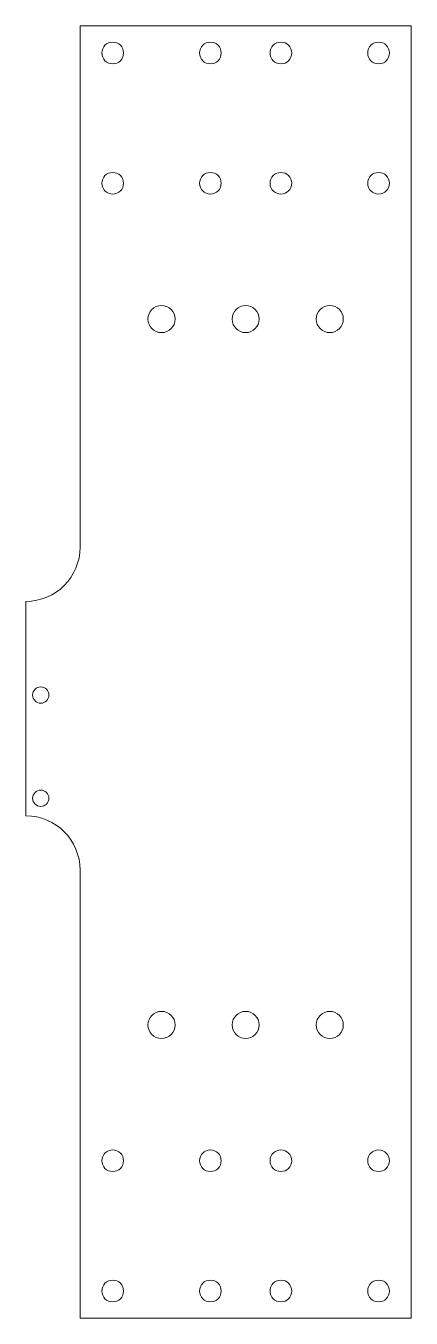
# Model space of a CAD drawing. Header units: millimetres. Extents: x -25 to 46, y -221 to 17.
import ezdxf

# ---------------------------------------------------------------- set-up
doc = ezdxf.new("R2010")
doc.units = ezdxf.units.MM

msp = doc.modelspace()

# ---------------------------------------------------------------- linework, layer by layer
at = {"color": 7, "linetype": 'Continuous', "lineweight": 15}
for p, q in [((-15, 17), (-15, -79)), ((46, 17), (-15, 17)), ((46, -221), (46, 17)), ((-25, -89), (-25, -128.5)), ((-15, -138.5), (-15, -221)), ((-15, -221), (46, -221))]:
    msp.add_line(p, q, dxfattribs=at)
for centre, radius in [((-9, 12), 2), ((9, 12), 2), ((22, 12), 2), ((40, 12), 2), ((-9, -12), 2), ((9, -12), 2), ((22, -12), 2), ((40, -12), 2), ((0, -37), 2.5), ((15.5, -37), 2.5), ((31, -37), 2.5), ((-22.25, -106.25), 1.5), ((-22.25, -125.25), 1.5), ((0, -167), 2.5), ((15.5, -167), 2.5), ((31, -167), 2.5), ((-9, -192), 2), ((9, -192), 2), ((22, -192), 2), ((40, -192), 2), ((-9, -216), 2), ((9, -216), 2), ((22, -216), 2), ((40, -216), 2)]:
    msp.add_circle(centre, radius, dxfattribs=at)
for centre, start, end in [((-25, -79), 270, 0), ((-25, -138.5), 0, 90)]:
    msp.add_arc(centre, 10, start, end, dxfattribs=at)

doc.saveas('drawing.dxf')
